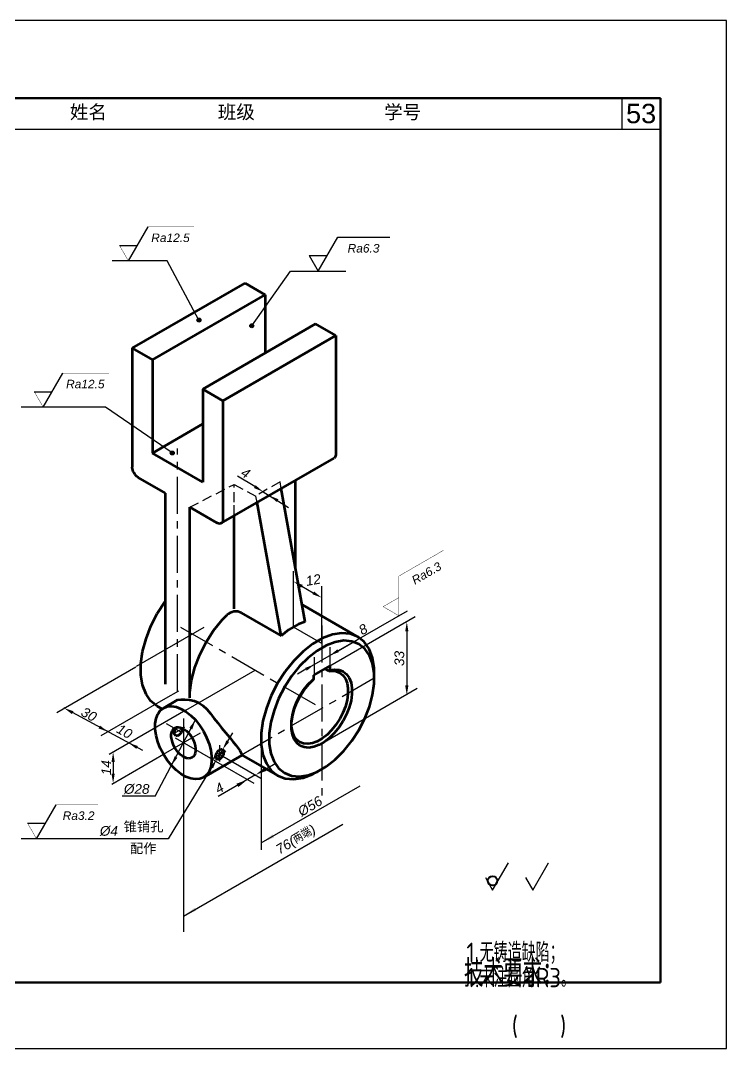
# Model space of a CAD drawing. Header units: millimetres. Extents: x 769 to 2439, y 381 to 1643.
# Drawn here: x 958.6 to 1140.6, y 1048.7 to 1313.7 of the extents above; entities that cross this region are included whole.
import ezdxf
from ezdxf.enums import TextEntityAlignment as Align

# ---------------------------------------------------------------- set-up
doc = ezdxf.new("R2010")
doc.units = ezdxf.units.MM
doc.linetypes.add('CENTER', pattern=[50.8, 31.75, -6.35, 6.35, -6.35])
doc.linetypes.add('HIDDEN', pattern=[9.525, 6.35, -3.175])
for name, color, linetype in [('7标注层', 7, 'Continuous'), ('尺寸标注', 250, 'Continuous'), ('文字', 7, 'Continuous'), ('答案细实线', 7, 'Continuous'), ('虚线', 250, 'HIDDEN')]:
    doc.layers.add(name, color=color, linetype=linetype)
doc.layers.add('答案粗实线', color=7, linetype='Continuous', lineweight=60)
doc.layers.add('粗实线', color=7, linetype='Continuous', lineweight=50)
doc.styles.add('DIM', font='ariali.ttf')
doc.styles.add('style1', font='', dxfattribs={"width": 0.7, "oblique": 15, "height": 3.5})
doc.styles.add('汉字', font='gbenor.shx', dxfattribs={"height": 5, "bigfont": 'gbcbig.shx'})
doc.styles.get('style1').set_extended_font_data('FangSong_GB2312')

msp = doc.modelspace()

# ---------------------------------------------------------------- hatches: boundary and pattern name
at = {"layer": '文字'}
h = msp.add_hatch(color=256, dxfattribs=at)
h.dxf.hatch_style = 1
h.paths.add_polyline_path([(1005.077, 1236.478, 1), (1004.056, 1236.478, 1)])
h = msp.add_hatch(color=256, dxfattribs=at)
h.dxf.hatch_style = 1
h.paths.add_polyline_path([(1018.683, 1235.003, 1), (1017.662, 1235.003, 1)])
h = msp.add_hatch(color=256, dxfattribs=at)
h.dxf.hatch_style = 1
h.paths.add_polyline_path([(998.192, 1202.218, 1), (997.171, 1202.218, 1)])

# ---------------------------------------------------------------- linework, layer by layer
at = {"linetype": 'CENTER', "ltscale": 0.3}
for p, q in [((999.06, 1140.852), (999.06, 1203.365)), ((999.839, 1157.337), (1036.212, 1136.337)), ((1036.212, 1157.752), (1036.212, 1113.682)), ((1049.722, 1144.136), (1022.703, 1128.537))]:
    msp.add_line(p, q, dxfattribs=at)
for p, q in [((987.368, 1198.602), (987.368, 1198.602)), ((988.927, 1195.902), (988.927, 1195.902)), ((1009.192, 1184.202), (1009.192, 1184.202)), ((1022.443, 1178.487), (1022.443, 1178.487)), ((1005.835, 1157.198), (988.408, 1147.137)), ((1038.291, 1152.161), (1038.291, 1147.317)), ((1034.307, 1149.566), (1034.307, 1145.017)), ((1001.158, 1135.898), (1019.065, 1146.237, 1.2)), ((999.32, 1140.837), (995.962, 1138.898)), ((996.136, 1132.474), (999.856, 1130.327, 0.286)), ((1000.558, 1133.763), (1000.558, 1122.235)), ((995.395, 1124.54), (1004.958, 1130.061)), ((997.944, 1129.844), (1000.883, 1131.541)), ((1008.812, 1122.756), (998.5, 1128.71)), ((1009.911, 1122.721), (1009.911, 1126.921)), ((1014.972, 1124.073), (1022.703, 1128.537)), ((1007.832, 1123.321), (1011.47, 1125.421)), ((1009.246, 1124.905, 1.009), (1011.725, 1123.474, 1.2))]:
    msp.add_line(p, q)
at = {"layer": '7标注层'}
for p, q in [((986.386, 1251.724), (991.466, 1260.524)), ((986.386, 1251.724), (991.466, 1260.524)), ((1035.32, 1249.101), (1040.401, 1257.901)), ((1035.32, 1249.101), (1040.401, 1257.901)), ((996.37, 1251.724), (982.189, 1251.724)), ((1004.567, 1236.478), (996.37, 1251.724)), ((1033.011, 1253.101), (1037.63, 1253.101)), ((1033.011, 1253.101), (1035.32, 1249.101)), ((1033.011, 1253.101), (1035.32, 1249.101)), ((1033.011, 1253.101), (1037.63, 1253.101)), ((1018.172, 1235.003), (1028.172, 1249.101)), ((1028.172, 1249.101), (1042.468, 1249.101)), ((964.422, 1214.021), (969.503, 1222.821)), ((964.422, 1214.021), (969.503, 1222.821)), ((980.469, 1214.021), (958.742, 1214.021)), ((997.682, 1202.218), (980.469, 1214.021)), ((1018.964, 1193.543), (1014.503, 1196.285)), ((1021.094, 1192.234), (1027.684, 1188.182)), ((1028.938, 1157.337), (1028.938, 1171.743)), ((1031.103, 1167.852), (1034.047, 1166.152)), ((1036.212, 1153.137), (1036.212, 1167.85)), ((1033.041, 1146.962), (1058.322, 1161.558)), ((1038.291, 1147.317), (1060.307, 1160.028)), ((1036.212, 1153.137), (1028.938, 1157.337)), ((1040.456, 1151.243), (1045.315, 1154.048)), ((967.934, 1135.316), (988.279, 1147.062)), ((1032.142, 1146.443), (1029.977, 1145.193)), ((1036.212, 1127.337), (1060.852, 1141.563)), ((995.962, 1138.898), (979.282, 1129.268)), ((1001.158, 1135.898), (981.428, 1124.507, 1.2)), ((993.29, 1113.719), (1003.644, 1133.381)), ((1011.982, 1127.903), (1013.286, 1130.036)), ((1020.624, 1128.537), (1020.624, 1099.925)), ((982.075, 1116.85), (995.395, 1124.54)), ((1010.677, 1125.768), (1009.142, 1123.27)), ((982.435, 1122.588), (982.435, 1119.556)), ((1007.84, 1121.128), (996.6, 1102.744)), ((1000.558, 1122.235), (1000.558, 1078.731)), ((1008.812, 1122.756), (1018.685, 1117.056)), ((1011.725, 1123.474), (1020.558, 1118.374)), ((1021.745, 1120.716), (1024.342, 1122.217)), ((1019.125, 1119.202), (1009.506, 1113.642)), ((993.29, 1113.719), (984.762, 1113.719)), ((962.698, 1102.744), (967.779, 1111.544)), ((962.698, 1102.744), (967.779, 1111.544)), ((960.389, 1106.744), (965.007, 1106.744)), ((960.389, 1106.744), (965.007, 1106.744)), ((996.6, 1102.744), (958.748, 1102.744)), ((1080.266, 1089.542), (1084.331, 1096.582)), ((1090.621, 1089.542), (1094.686, 1096.582)), ((1078.419, 1092.742), (1080.266, 1089.542)), ((1088.774, 1092.742), (1090.621, 1089.542))]:
    msp.add_line(p, q, dxfattribs=at)
at = {"layer": '7标注层', "color": 1}
for p, q in [((984.076, 1255.724), (988.695, 1255.724)), ((984.076, 1255.724), (988.695, 1255.724)), ((962.113, 1218.021), (966.732, 1218.021)), ((962.113, 1218.021), (966.732, 1218.021))]:
    msp.add_line(p, q, dxfattribs=at)
at = {"layer": '7标注层', "ltscale": 0.6}
for p, q in [((1058.148, 1156.207), (1058.148, 1142.294)), ((969.832, 1136.521), (969.888, 1136.624)), ((990.122, 1125.483), (972.001, 1135.277)), ((981.104, 1130.428), (981.159, 1130.532)), ((1020.624, 1101.702), (1046.154, 1116.442)), ((1000.558, 1082.817), (1041.675, 1106.556))]:
    msp.add_line(p, q, dxfattribs=at)
at = {"layer": '7标注层'}
for points, const_width in [([(988.695, 1255.724), (984.076, 1255.724), (986.386, 1251.724), (991.466, 1260.524), (1003.309, 1260.524)], 0.1), ([(1037.63, 1253.101), (1033.011, 1253.101), (1035.32, 1249.101), (1040.401, 1257.901), (1053.733, 1257.901)], 0.1), ([(966.732, 1218.021), (962.113, 1218.021), (964.422, 1214.021), (969.503, 1222.821), (981.346, 1222.821)], 0.1), ([(1056.061, 1164.912), (1052.061, 1162.603), (1056.061, 1160.293), (1056.061, 1170.455), (1067.607, 1177.121)], 0.1), ([(965.007, 1106.744), (960.389, 1106.744), (962.698, 1102.744), (967.779, 1111.544), (978.513, 1111.544)], 0.1), ([(1078.419, 1092.742), (1080.266, 1089.542), (1084.331, 1096.582)], 0.08), ([(1088.774, 1092.742), (1090.621, 1089.542), (1094.686, 1096.582)], 0.08)]:
    msp.add_lwpolyline(points, dxfattribs=dict(at, const_width=const_width))
at = {"layer": '7标注层', "lineweight": 40}
msp.add_circle((1080.266, 1091.942), 1.2, dxfattribs=at)
at = {"layer": '7标注层'}
for points in [[(1019.182, 1193.898), (1018.746, 1193.188), (1021.094, 1192.234)], [(1025.048, 1190.291), (1024.612, 1189.581), (1022.7, 1191.246)], [(1031.311, 1168.213), (1030.894, 1167.491), (1028.938, 1169.102)], [(1034.255, 1166.513), (1033.838, 1165.791), (1036.212, 1164.902)], [(1040.247, 1151.604), (1040.664, 1150.882), (1038.291, 1149.993)], [(1031.934, 1146.804), (1032.35, 1146.082), (1034.307, 1147.693)], [(1002.087, 1131.395), (1002.834, 1130.938), (1003.646, 1133.372)], [(1011.627, 1128.12), (1012.338, 1127.685), (1010.678, 1125.77)], [(982.018, 1122.588), (982.851, 1122.588), (982.435, 1125.088)], [(998.297, 1124.029, -0.6), (999.023, 1123.637, -0.6), (997.443, 1121.679, -0.6)], [(1007.485, 1121.346), (1008.196, 1120.911), (1009.144, 1123.261)], [(1021.494, 1121.149), (1021.995, 1120.283), (1019.147, 1119.215)], [(982.018, 1119.556), (982.851, 1119.556), (982.435, 1117.056)], [(1014.222, 1116.946), (1014.723, 1116.08), (1017.07, 1118.014)]]:
    msp.add_solid(points, dxfattribs=at)
at = {"layer": '7标注层', "ltscale": 0.6}
for points in [[(1057.731, 1156.207), (1058.565, 1156.207), (1058.148, 1158.707)], [(1057.731, 1142.294), (1058.565, 1142.294), (1058.148, 1139.794)], [(972.199, 1135.643), (971.803, 1134.91), (969.802, 1136.466)], [(979.073, 1131.929), (978.676, 1131.196), (981.074, 1130.373)], [(988.823, 1126.659), (988.427, 1125.926), (986.426, 1127.481)], [(1020.624, 1101.702), (1023.529, 1103.872), (1023.966, 1103.114)], [(1000.558, 1082.817), (1003.463, 1084.987), (1003.9, 1084.229)]]:
    msp.add_solid(points, dxfattribs=at)
at = {"layer": '文字'}
for centre in [(1004.567, 1236.478), (1018.172, 1235.003), (997.682, 1202.218)]:
    msp.add_circle(centre, 0.511, dxfattribs=at)
at = {"layer": '答案粗实线'}
for p, q in [((987.368, 1229.202), (1016.467, 1246.002)), ((1021.663, 1243.002), (1016.467, 1246.002)), ((992.564, 1226.202), (1021.663, 1243.002)), ((1021.663, 1243.002), (1021.663, 1228.002)), ((1005.555, 1218.702), (1034.653, 1235.502)), ((1039.849, 1232.502), (1034.653, 1235.502)), ((1010.751, 1215.702), (1039.849, 1232.502)), ((1039.849, 1232.502), (1039.849, 1201.823)), ((987.368, 1229.202), (992.564, 1226.202)), ((987.368, 1229.202), (987.368, 1198.602)), ((992.564, 1226.202), (992.564, 1202.202)), ((1010.751, 1215.702), (1005.555, 1218.702)), ((1005.555, 1218.702), (1005.555, 1194.702)), ((1010.751, 1215.702), (1010.751, 1185.102)), ((992.564, 1202.202), (1005.555, 1209.702)), ((1005.555, 1194.702), (992.564, 1202.202)), ((1010.298, 1184.086), (1039.397, 1200.886)), ((1039.572, 1201.026), (1039.397, 1200.886)), ((1039.709, 1201.22), (1039.572, 1201.026)), ((1039.802, 1201.462), (1039.709, 1201.22)), ((1039.849, 1201.745), (1039.802, 1201.462)), ((1039.849, 1201.902), (1039.849, 1201.745, 1.2)), ((987.368, 1198.445), (987.368, 1198.602)), ((987.416, 1198.107), (987.368, 1198.445)), ((987.509, 1197.757), (987.416, 1198.107)), ((987.645, 1197.406), (987.509, 1197.757)), ((987.821, 1197.063), (987.645, 1197.406)), ((988.03, 1196.74), (987.821, 1197.063)), ((988.266, 1196.446), (988.03, 1196.74)), ((988.522, 1196.191), (988.266, 1196.446)), ((988.791, 1195.981), (988.522, 1196.191)), ((988.927, 1195.902), (988.791, 1195.981, 1.2)), ((995.942, 1191.852), (988.927, 1195.902)), ((1029.496, 1172.23), (1029.496, 1195.169)), ((1031.913, 1158.707), (1025.779, 1193.023)), ((995.942, 1142.652), (995.942, 1191.852)), ((1002.177, 1140.852), (1002.177, 1188.252)), ((1002.177, 1188.252), (1009.192, 1184.202)), ((1025.72, 1155.082), (1019.545, 1189.424)), ((1010.703, 1184.662), (1010.61, 1184.42)), ((1010.751, 1184.945), (1010.703, 1184.662)), ((1010.751, 1185.102), (1010.751, 1184.945, 1.2)), ((1013.608, 1162.039), (1013.608, 1185.996)), ((1009.328, 1184.123), (1009.192, 1184.202)), ((1009.597, 1184.023), (1009.328, 1184.123)), ((1009.853, 1183.983), (1009.597, 1184.023)), ((1010.09, 1184.004), (1009.853, 1183.983)), ((1010.298, 1184.086), (1010.09, 1184.004)), ((1010.474, 1184.226), (1010.298, 1184.086)), ((1010.61, 1184.42), (1010.474, 1184.226)), ((993.83, 1160.806), (995.78, 1163.821)), ((995.78, 1163.821), (995.942, 1164.022)), ((992.194, 1157.609), (993.83, 1160.806)), ((1015.488, 1160.99), (1025.72, 1155.082)), ((1031.276, 1163.036), (1045.825, 1154.636)), ((1008.349, 1156.429), (1010.554, 1159.172)), ((1010.554, 1159.172), (1011.852, 1160.466)), ((1030.211, 1158.071), (1027.665, 1156.601)), ((1031.913, 1158.707), (1030.211, 1158.071, 1.2)), ((990.921, 1154.329), (992.194, 1157.609)), ((1006.399, 1153.414), (1008.349, 1156.429)), ((1027.665, 1156.601), (1025.72, 1155.082)), ((1038.953, 1155.408), (1036.446, 1154.471)), ((1041.345, 1155.784), (1038.953, 1155.408)), ((1043.55, 1155.587), (1041.345, 1155.784)), ((1045.5, 1154.823), (1043.55, 1155.587)), ((990.05, 1151.064), (990.921, 1154.329)), ((1004.763, 1150.217), (1006.399, 1153.414)), ((1033.9, 1153.001), (1031.393, 1151.043)), ((1036.446, 1154.471), (1033.9, 1153.001)), ((1039.722, 1153.488), (1037.394, 1152.618)), ((1041.944, 1153.837), (1039.722, 1153.488)), ((1043.991, 1153.655), (1041.944, 1153.837)), ((1045.801, 1152.946), (1043.991, 1153.655, 1.2)), ((1047.136, 1153.516), (1045.5, 1154.823)), ((1047.321, 1151.732), (1045.801, 1152.946)), ((1048.409, 1151.705), (1047.136, 1153.516)), ((989.608, 1147.914), (990.05, 1151.064)), ((1003.49, 1146.937), (1004.763, 1150.217)), ((1031.393, 1151.043), (1029.001, 1148.657)), ((1035.031, 1151.254), (1032.703, 1149.436)), ((1037.394, 1152.618), (1035.031, 1151.254)), ((1048.503, 1150.05), (1047.321, 1151.732)), ((1049.28, 1149.446), (1048.409, 1151.705)), ((989.608, 1144.974), (989.608, 1147.914)), ((1029.001, 1148.657), (1026.797, 1145.914)), ((1032.703, 1149.436), (1030.481, 1147.219)), ((1049.311, 1147.952), (1048.503, 1150.05)), ((1049.722, 1146.806), (1049.28, 1149.446)), ((1049.722, 1145.501), (1049.311, 1147.952)), ((990.05, 1142.334), (989.608, 1144.974)), ((1002.619, 1143.672), (1003.49, 1146.937)), ((1026.797, 1145.914), (1024.846, 1142.899)), ((1030.481, 1147.219), (1028.434, 1144.673)), ((1038.291, 1147.317), (1034.134, 1144.917)), ((1034.134, 1144.917), (1034.134, 1143.948)), ((1038.128, 1145.958), (1037.032, 1146.59)), ((1038.291, 1146.24), (1038.128, 1145.958)), ((1038.128, 1145.958), (1038.779, 1146.06, 1.2)), ((1038.291, 1147.317), (1038.291, 1146.24)), ((1038.291, 1146.24), (1039.519, 1146.433, 1.2)), ((1038.779, 1146.06), (1039.881, 1145.962)), ((1039.519, 1146.433), (1040.7, 1146.328)), ((1039.881, 1145.962), (1040.856, 1145.58)), ((1040.7, 1146.328), (1041.744, 1145.919)), ((1040.856, 1145.58), (1041.674, 1144.926)), ((1041.674, 1144.926), (1042.311, 1144.021)), ((1041.744, 1145.919), (1042.621, 1145.218)), ((1042.621, 1145.218), (1043.303, 1144.248)), ((1049.722, 1144.136), (1049.722, 1146.806, 1.2)), ((1049.722, 1142.772), (1049.722, 1145.501)), ((990.921, 1140.075), (990.05, 1142.334)), ((1002.177, 1140.522), (1002.619, 1143.672)), ((1024.846, 1142.899), (1023.21, 1139.702)), ((1028.434, 1144.673), (1026.623, 1141.873)), ((1031.504, 1141.125), (1032.607, 1142.497)), ((1031.725, 1141.146), (1032.906, 1142.615)), ((1032.607, 1142.497), (1033.803, 1143.69)), ((1032.906, 1142.615), (1033.986, 1143.693)), ((1033.803, 1143.69), (1034.134, 1143.948)), ((1034.134, 1143.948), (1033.986, 1143.693)), ((1042.311, 1144.021), (1042.746, 1142.891)), ((1042.746, 1142.891), (1042.967, 1141.571)), ((1043.303, 1144.248), (1043.769, 1143.038)), ((1043.769, 1143.038), (1044.006, 1141.624)), ((1049.311, 1139.847), (1049.722, 1142.772)), ((992.194, 1138.264), (990.921, 1140.075)), ((1002.177, 1139.052), (1002.177, 1140.522, 1.2)), ((1023.21, 1139.702), (1021.937, 1136.421)), ((1026.623, 1141.873), (1025.104, 1138.905)), ((1029.711, 1138.019), (1030.529, 1139.618)), ((1029.804, 1137.818), (1030.68, 1139.531)), ((1030.529, 1139.618), (1031.504, 1141.125)), ((1030.68, 1139.531), (1031.725, 1141.146)), ((1042.967, 1140.102), (1042.746, 1138.527)), ((1042.967, 1141.571), (1042.967, 1140.102)), ((1044.006, 1140.049), (1043.769, 1138.362)), ((1044.006, 1141.624), (1044.006, 1140.049)), ((1048.503, 1136.815), (1049.311, 1139.847)), ((993.83, 1136.957), (992.194, 1138.264, 1.2)), ((993.83, 1136.957), (995.096, 1136.226)), ((999.065, 1138.584), (995.395, 1136.464)), ((996.37, 1136.846), (997.472, 1136.945)), ((997.472, 1136.945), (998.668, 1136.757)), ((999.065, 1138.584), (999.91, 1138.63, 1.2)), ((999.91, 1138.63), (1000.959, 1138.636)), ((1000.959, 1138.636), (1002.131, 1138.545)), ((1002.131, 1138.545), (1003.344, 1138.298)), ((1003.344, 1138.298), (1004.516, 1137.837)), ((1004.516, 1137.837), (1005.586, 1137.122)), ((1005.586, 1137.122), (1006.57, 1136.189)), ((1025.104, 1138.905), (1023.922, 1135.858)), ((1029.075, 1136.379), (1029.711, 1138.019)), ((1029.122, 1136.061), (1029.804, 1137.818)), ((1042.311, 1136.894), (1041.674, 1135.254)), ((1042.746, 1138.527), (1042.311, 1136.894)), ((1043.769, 1138.362), (1043.303, 1136.613)), ((993.505, 1133.776), (993.94, 1134.906)), ((993.94, 1134.906), (994.577, 1135.811)), ((994.577, 1135.811), (995.395, 1136.464)), ((995.395, 1136.464), (996.37, 1136.846, 1.2)), ((998.668, 1136.757), (999.922, 1136.288)), ((999.922, 1136.288), (1001.195, 1135.553)), ((1001.195, 1135.553), (1002.448, 1134.574)), ((1002.448, 1134.574), (1003.644, 1133.381)), ((1006.57, 1136.189), (1007.508, 1135.092)), ((1007.508, 1135.092), (1008.436, 1133.885)), ((1021.937, 1136.421), (1021.067, 1133.157)), ((1023.922, 1135.858), (1023.113, 1132.827)), ((1028.418, 1133.172), (1028.639, 1134.747)), ((1028.418, 1132.624), (1028.655, 1134.312)), ((1028.639, 1134.747), (1029.075, 1136.379)), ((1028.655, 1134.312), (1029.122, 1136.061)), ((1041.674, 1135.254), (1040.856, 1133.656)), ((1042.621, 1134.855), (1041.744, 1133.143)), ((1043.303, 1136.613), (1042.621, 1134.855)), ((1047.321, 1133.769), (1048.503, 1136.815)), ((993.284, 1132.456), (993.505, 1133.776)), ((993.284, 1130.986), (993.284, 1132.456)), ((998.763, 1131.518), (999.236, 1131.56)), ((999.236, 1131.56), (999.748, 1131.479)), ((1003.644, 1133.381), (1004.746, 1132.01)), ((1004.746, 1132.01), (1005.721, 1130.502)), ((1008.436, 1133.885), (1009.392, 1132.622)), ((1009.392, 1132.622), (1010.4, 1131.353)), ((1021.067, 1133.157), (1020.624, 1130.006)), ((1023.113, 1132.827), (1022.703, 1129.901)), ((1028.418, 1131.702), (1028.418, 1133.172)), ((1028.418, 1131.049), (1028.418, 1132.624)), ((1028.639, 1130.382), (1028.418, 1131.702)), ((1039.881, 1132.148), (1038.779, 1130.777)), ((1040.856, 1133.656), (1039.881, 1132.148)), ((1041.744, 1133.143), (1040.7, 1131.527)), ((1045.801, 1130.8), (1047.321, 1133.769)), ((993.505, 1129.411), (993.284, 1130.986)), ((993.94, 1127.779), (993.505, 1129.411)), ((997.441, 1129.636), (997.535, 1130.202)), ((997.441, 1129.006), (997.441, 1129.636)), ((997.535, 1128.331), (997.441, 1129.006)), ((997.535, 1130.202), (997.722, 1130.686)), ((997.722, 1130.686), (997.995, 1131.074)), ((997.995, 1131.074), (998.345, 1131.354)), ((998.279, 1130.142), (998.31, 1130.367)), ((998.279, 1129.932), (998.279, 1130.142)), ((998.31, 1129.744), (998.279, 1129.932)), ((998.31, 1130.367), (998.373, 1130.601)), ((998.373, 1129.583), (998.31, 1129.744)), ((998.345, 1131.354), (998.763, 1131.518, 1.2)), ((998.373, 1130.601), (998.464, 1130.835)), ((998.464, 1129.453), (998.373, 1129.583)), ((998.464, 1130.835), (998.58, 1131.063)), ((998.58, 1129.36), (998.464, 1129.453)), ((998.58, 1131.063), (998.72, 1131.279)), ((998.72, 1129.305), (998.58, 1129.36)), ((998.72, 1131.279), (998.877, 1131.475)), ((998.877, 1129.291), (998.72, 1129.305)), ((998.877, 1131.475), (998.936, 1131.533)), ((999.048, 1129.318), (998.877, 1129.291)), ((999.227, 1129.385), (999.048, 1129.318)), ((999.409, 1129.49), (999.227, 1129.385)), ((999.588, 1129.63), (999.409, 1129.49)), ((999.759, 1129.8), (999.588, 1129.63)), ((999.748, 1131.479), (1000.285, 1131.279)), ((999.916, 1129.996), (999.759, 1129.8)), ((1000.056, 1130.212), (999.916, 1129.996)), ((1000.173, 1130.44), (1000.056, 1130.212)), ((1000.263, 1130.674), (1000.173, 1130.44)), ((1000.326, 1130.907), (1000.263, 1130.674)), ((1000.285, 1131.279), (1000.831, 1130.964)), ((1000.357, 1131.132), (1000.326, 1130.907)), ((1000.357, 1131.132), (1000.357, 1131.237, 1.2)), ((1000.831, 1130.964), (1001.368, 1130.544)), ((1001.368, 1130.544), (1001.881, 1130.033)), ((1001.881, 1130.033), (1002.353, 1129.445)), ((1002.353, 1129.445), (1002.771, 1128.799)), ((1005.721, 1130.502), (1006.54, 1128.904)), ((1006.54, 1128.904), (1007.176, 1127.264)), ((1010.4, 1131.353), (1011.423, 1130.115)), ((1011.423, 1130.115), (1012.409, 1128.942)), ((1012.409, 1128.942), (1013.308, 1127.866)), ((1020.624, 1130.006), (1020.624, 1127.067)), ((1022.703, 1129.901), (1022.703, 1127.172)), ((1028.655, 1129.635), (1028.418, 1131.049)), ((1029.075, 1129.252), (1028.639, 1130.382)), ((1029.122, 1128.425), (1028.655, 1129.635)), ((1029.711, 1128.347), (1029.075, 1129.252)), ((1037.582, 1129.583), (1036.329, 1128.604)), ((1038.779, 1130.777), (1037.582, 1129.583)), ((1039.519, 1130.058), (1038.237, 1128.779)), ((1040.7, 1131.527), (1039.519, 1130.058)), ((1043.99, 1128), (1045.801, 1130.8)), ((994.577, 1126.138), (993.94, 1127.779)), ((997.722, 1127.632), (997.535, 1128.331)), ((997.995, 1126.929), (997.722, 1127.632)), ((998.345, 1126.244), (997.995, 1126.929)), ((1002.771, 1128.799), (1003.122, 1128.114)), ((1003.122, 1128.114), (1003.394, 1127.411)), ((1003.394, 1127.411), (1003.581, 1126.711)), ((1003.581, 1126.711), (1003.676, 1126.036)), ((1007.176, 1127.264), (1007.611, 1125.631)), ((1013.308, 1127.866), (1014.069, 1126.922)), ((1014.069, 1126.922), (1014.653, 1126.134)), ((1020.624, 1127.067), (1021.066, 1124.427)), ((1022.703, 1127.172), (1023.113, 1124.721)), ((1029.803, 1127.455), (1029.122, 1128.425)), ((1030.529, 1127.693), (1029.711, 1128.347)), ((1030.68, 1126.754), (1029.803, 1127.455)), ((1031.504, 1127.311), (1030.529, 1127.693)), ((1031.725, 1126.345), (1030.68, 1126.754)), ((1032.607, 1127.213), (1031.504, 1127.311)), ((1032.906, 1126.24), (1031.725, 1126.345)), ((1033.803, 1127.401), (1032.607, 1127.213)), ((1034.187, 1126.441), (1032.906, 1126.24)), ((1035.056, 1127.869), (1033.803, 1127.401)), ((1035.53, 1126.943), (1034.187, 1126.441)), ((1036.329, 1128.604), (1035.056, 1127.869)), ((1036.894, 1127.731), (1035.53, 1126.943)), ((1038.237, 1128.779), (1036.894, 1127.731)), ((1041.943, 1125.454), (1043.99, 1128)), ((995.395, 1124.54), (994.577, 1126.138)), ((996.37, 1123.032), (995.395, 1124.54)), ((998.763, 1125.597), (998.345, 1126.244)), ((999.236, 1125.01), (998.763, 1125.597)), ((999.748, 1124.498), (999.236, 1125.01)), ((1000.285, 1124.079), (999.748, 1124.498)), ((1000.831, 1123.764), (1000.285, 1124.079)), ((1001.368, 1123.563), (1000.831, 1123.764)), ((1002.771, 1123.688), (1002.353, 1123.525)), ((1003.122, 1123.968), (1002.771, 1123.688)), ((1003.394, 1124.356), (1003.122, 1123.968)), ((1003.581, 1124.841), (1003.394, 1124.356)), ((1003.676, 1125.406), (1003.581, 1124.841)), ((1003.676, 1126.036), (1003.676, 1125.406)), ((1005.722, 1118.578), (1015.693, 1124.335)), ((1007.611, 1125.631), (1007.832, 1124.056)), ((1007.832, 1124.056), (1007.832, 1122.586)), ((1008.872, 1124.026), (1008.903, 1124.251)), ((1008.872, 1123.816), (1008.872, 1124.026)), ((1008.903, 1123.628), (1008.872, 1123.816)), ((1008.903, 1124.251), (1008.966, 1124.485)), ((1008.966, 1123.466), (1008.903, 1123.628)), ((1008.966, 1124.485), (1009.056, 1124.719)), ((1009.056, 1124.719), (1009.173, 1124.947)), ((1009.173, 1124.947), (1009.313, 1125.163)), ((1009.313, 1125.163), (1009.47, 1125.359)), ((1009.47, 1125.359), (1009.641, 1125.529)), ((1009.641, 1125.529), (1009.82, 1125.669)), ((1009.82, 1125.669), (1010.002, 1125.774)), ((1010.002, 1125.774), (1010.181, 1125.841)), ((1010.181, 1125.841), (1010.352, 1125.868)), ((1010.352, 1123.684), (1010.181, 1123.514)), ((1010.352, 1125.868), (1010.509, 1125.854)), ((1010.509, 1123.88), (1010.352, 1123.684)), ((1010.509, 1125.854), (1010.649, 1125.799)), ((1010.649, 1124.096), (1010.509, 1123.88)), ((1010.649, 1125.799), (1010.765, 1125.706, 1.2)), ((1010.765, 1124.324), (1010.649, 1124.096)), ((1010.765, 1125.706), (1010.856, 1125.576)), ((1010.856, 1124.558), (1010.765, 1124.324)), ((1010.856, 1125.576), (1010.919, 1125.415)), ((1010.919, 1124.791), (1010.856, 1124.558)), ((1010.919, 1125.415), (1010.95, 1125.226)), ((1010.95, 1125.016), (1010.919, 1124.791)), ((1010.95, 1125.226), (1010.95, 1125.016)), ((1014.653, 1126.134), (1015.078, 1125.496)), ((1015.078, 1125.496), (1015.372, 1124.993)), ((1015.372, 1124.993), (1015.567, 1124.611)), ((1015.559, 1124.412), (1024.846, 1119.05)), ((1015.567, 1124.611), (1015.693, 1124.335)), ((1021.066, 1124.427), (1021.937, 1122.168)), ((1023.113, 1124.721), (1023.922, 1122.623)), ((1039.722, 1123.238), (1041.943, 1125.454)), ((997.472, 1121.661), (996.37, 1123.032)), ((998.668, 1120.468), (997.472, 1121.661)), ((1001.881, 1123.483), (1001.368, 1123.563)), ((1002.353, 1123.525), (1001.881, 1123.483)), ((1007.611, 1121.267), (1007.176, 1120.137)), ((1007.832, 1122.586), (1007.611, 1121.267)), ((1009.056, 1123.337), (1008.966, 1123.466)), ((1009.173, 1123.244), (1009.056, 1123.337)), ((1009.313, 1123.189), (1009.173, 1123.244)), ((1009.47, 1123.175), (1009.313, 1123.189)), ((1009.641, 1123.202), (1009.47, 1123.175)), ((1009.82, 1123.269), (1009.641, 1123.202)), ((1010.002, 1123.374), (1009.82, 1123.269)), ((1010.181, 1123.514), (1010.002, 1123.374)), ((1021.937, 1122.168), (1023.21, 1120.357)), ((1023.922, 1122.623), (1025.104, 1120.941)), ((1035.03, 1120.055), (1037.394, 1121.42)), ((1037.394, 1121.42), (1039.722, 1123.238)), ((999.922, 1119.489), (998.668, 1120.468)), ((1001.195, 1118.754), (999.922, 1119.489)), ((1002.448, 1118.286), (1001.195, 1118.754)), ((1005.722, 1118.578), (1004.747, 1118.196)), ((1006.54, 1119.231), (1005.722, 1118.578)), ((1007.176, 1120.137), (1006.54, 1119.231)), ((1023.21, 1120.357), (1024.846, 1119.05)), ((1024.846, 1119.05), (1026.796, 1118.286)), ((1025.104, 1120.941), (1026.623, 1119.728)), ((1026.623, 1119.728), (1028.434, 1119.019)), ((1028.434, 1119.019), (1030.481, 1118.836)), ((1029.001, 1118.09), (1031.393, 1118.465)), ((1030.481, 1118.836), (1032.702, 1119.185)), ((1031.393, 1118.465), (1033.9, 1119.402)), ((1032.702, 1119.185), (1035.03, 1120.055)), ((1033.9, 1119.402), (1036.212, 1120.737)), ((1003.644, 1118.098), (1002.448, 1118.286)), ((1004.747, 1118.196), (1003.644, 1118.098)), ((1026.796, 1118.286), (1029.001, 1118.09))]:
    msp.add_line(p, q, dxfattribs=at)
msp.add_arc((1014.023, 1158.273), 3.087, 61.6786, 135.14953, dxfattribs=at)
at = {"layer": '答案细实线'}
for p, q in [((1140.56, 1313.704), (768.56, 1313.704)), ((1140.56, 1048.704), (1140.56, 1313.704)), ((1113.56, 1293.704), (1113.56, 1285.704)), ((798.56, 1285.704), (1123.56, 1285.704)), ((1025.779, 1193.023), (1025.468, 1194.759)), ((1019.545, 1189.424), (1019.246, 1191.083)), ((1019.545, 1189.424), (1019.324, 1190.652)), ((1013.608, 1185.996), (1013.608, 1188.742)), ((768.56, 1048.704), (1140.56, 1048.704))]:
    msp.add_line(p, q, dxfattribs=at)
at = {"layer": '答案细实线', "color": 1}
msp.add_line((1040.401, 1257.901), (1053.733, 1257.901), dxfattribs=at)
msp.add_line((1040.401, 1257.901), (1053.733, 1257.901), dxfattribs=at)
at = {"layer": '粗实线'}
for p, q in [((1123.56, 1293.704), (798.56, 1293.704)), ((1123.56, 1065.704), (1123.56, 1293.704)), ((798.56, 1065.704), (1123.56, 1065.704))]:
    msp.add_line(p, q, dxfattribs=at)
at = {"layer": '虚线', "ltscale": 0.4}
for p, q in [((1002.177, 1188.252), (1013.608, 1194.111)), ((1013.608, 1194.111), (1019.246, 1191.083)), ((1013.608, 1189.537), (1013.608, 1194.111)), ((1025.468, 1194.759), (1019.171, 1191.124))]:
    msp.add_line(p, q, dxfattribs=at)

# ---------------------------------------------------------------- texts
at = {"layer": '7标注层', "ltscale": 0.6, "style": 'DIM'}
for s, p in [('Ra12.5', (997.221, 1257.697)), ('Ra6.3', (1046.993, 1254.994)), ('Ra12.5', (975.258, 1219.994)), ('Ra3.2', (973.534, 1108.717))]:
    msp.add_text(s, height=2.2, dxfattribs=at).set_placement(p, align=Align.MIDDLE_CENTER)
msp.add_text('Ra6.3', height=2.2, rotation=30, dxfattribs=at).set_placement((1063.223, 1171.234), align=Align.MIDDLE_CENTER)
at = {"layer": '7标注层', "style": 'DIM'}
msp.add_text('10', height=2.5, rotation=330.86718, dxfattribs=at).set_placement((982.714, 1129.636), align=Align.BOTTOM_LEFT)
at = {"layer": '7标注层', "width": 1.003}
for s, height, style, p in [('锥销孔', 2.5, 'style1', (985.139, 1103.904)), ('配作', 2.5, 'style1', (986.761, 1098.299)), ('1.无铸造缺陷；', 5, '汉字', (1073.529, 1069.469)), ('技术要求：', 7, '汉字', (1072.874, 1062.476)), ('1.未注圆角R3。', 5, '汉字', (1073.529, 1062.969))]:
    msp.add_text(s, height=height, dxfattribs=dict(at, style=style)).set_placement(p, align=Align.BOTTOM_LEFT)
at = {"layer": '7标注层', "style": '汉字'}
msp.add_text('(    )', height=5, dxfattribs=at).set_placement((1085.231, 1050.409), align=Align.BOTTOM_LEFT)
at = {"layer": '7标注层', "char_height": 2.5, "attachment_point": 5, "style": 'DIM'}
for s, insert, rotation in [('\\A1;4', (1016.585, 1197.06), 328.41566), ('\\A1;12', (1034.039, 1169.499), 10), ('\\A1;8', (1046.886, 1156.738), 30), ('\\A1;14', (980.68, 1121.072), 90), ('\\A1;4', (1009.815, 1115.842), 30.0286)]:
    msp.add_mtext(s, dxfattribs=dict(at, insert=insert, rotation=rotation))
at = {"layer": '7标注层', "ltscale": 0.6, "char_height": 2.5, "attachment_point": 5, "style": 'DIM'}
for s, insert, rotation in [('33', (1056.246, 1149.251), 90), ('30', (976.197, 1134.824), 331.61002)]:
    msp.add_mtext(s, dxfattribs=dict(at, insert=insert, rotation=rotation))
at = {"layer": '7标注层', "char_height": 2.5, "attachment_point": 7, "style": 'DIM'}
for s, insert in [('%%C28', (985.207, 1114.255)), ('%%c4', (979.012, 1103.445))]:
    msp.add_mtext(s, dxfattribs=dict(at, insert=insert))
at = {"layer": '尺寸标注', "color": 7, "insert": (1118.56, 1289.704), "char_height": 5, "width": 10, "attachment_point": 5}
msp.add_mtext('{\\fArial|b0|i0|c0|p34;53}', dxfattribs=at)
at = {"layer": '文字', "color": 7, "insert": (966.535, 1289.931), "char_height": 3.5, "width": 313.5, "attachment_point": 4}
msp.add_mtext('{\\fSimSun|b0|i0|c134|p2;  姓名            班级              学号}', dxfattribs=at)
at = {"layer": '答案细实线', "char_height": 2.5, "attachment_point": 7, "rotation": 31, "style": 'DIM'}
for s, insert in [('%%c56', (1031.061, 1108.317)), ('76({\\Fgbenor.shx,gbcbig.shx|c134;两端})', (1025.727, 1098.039))]:
    msp.add_mtext(s, dxfattribs=dict(at, insert=insert))

doc.saveas('drawing.dxf')
